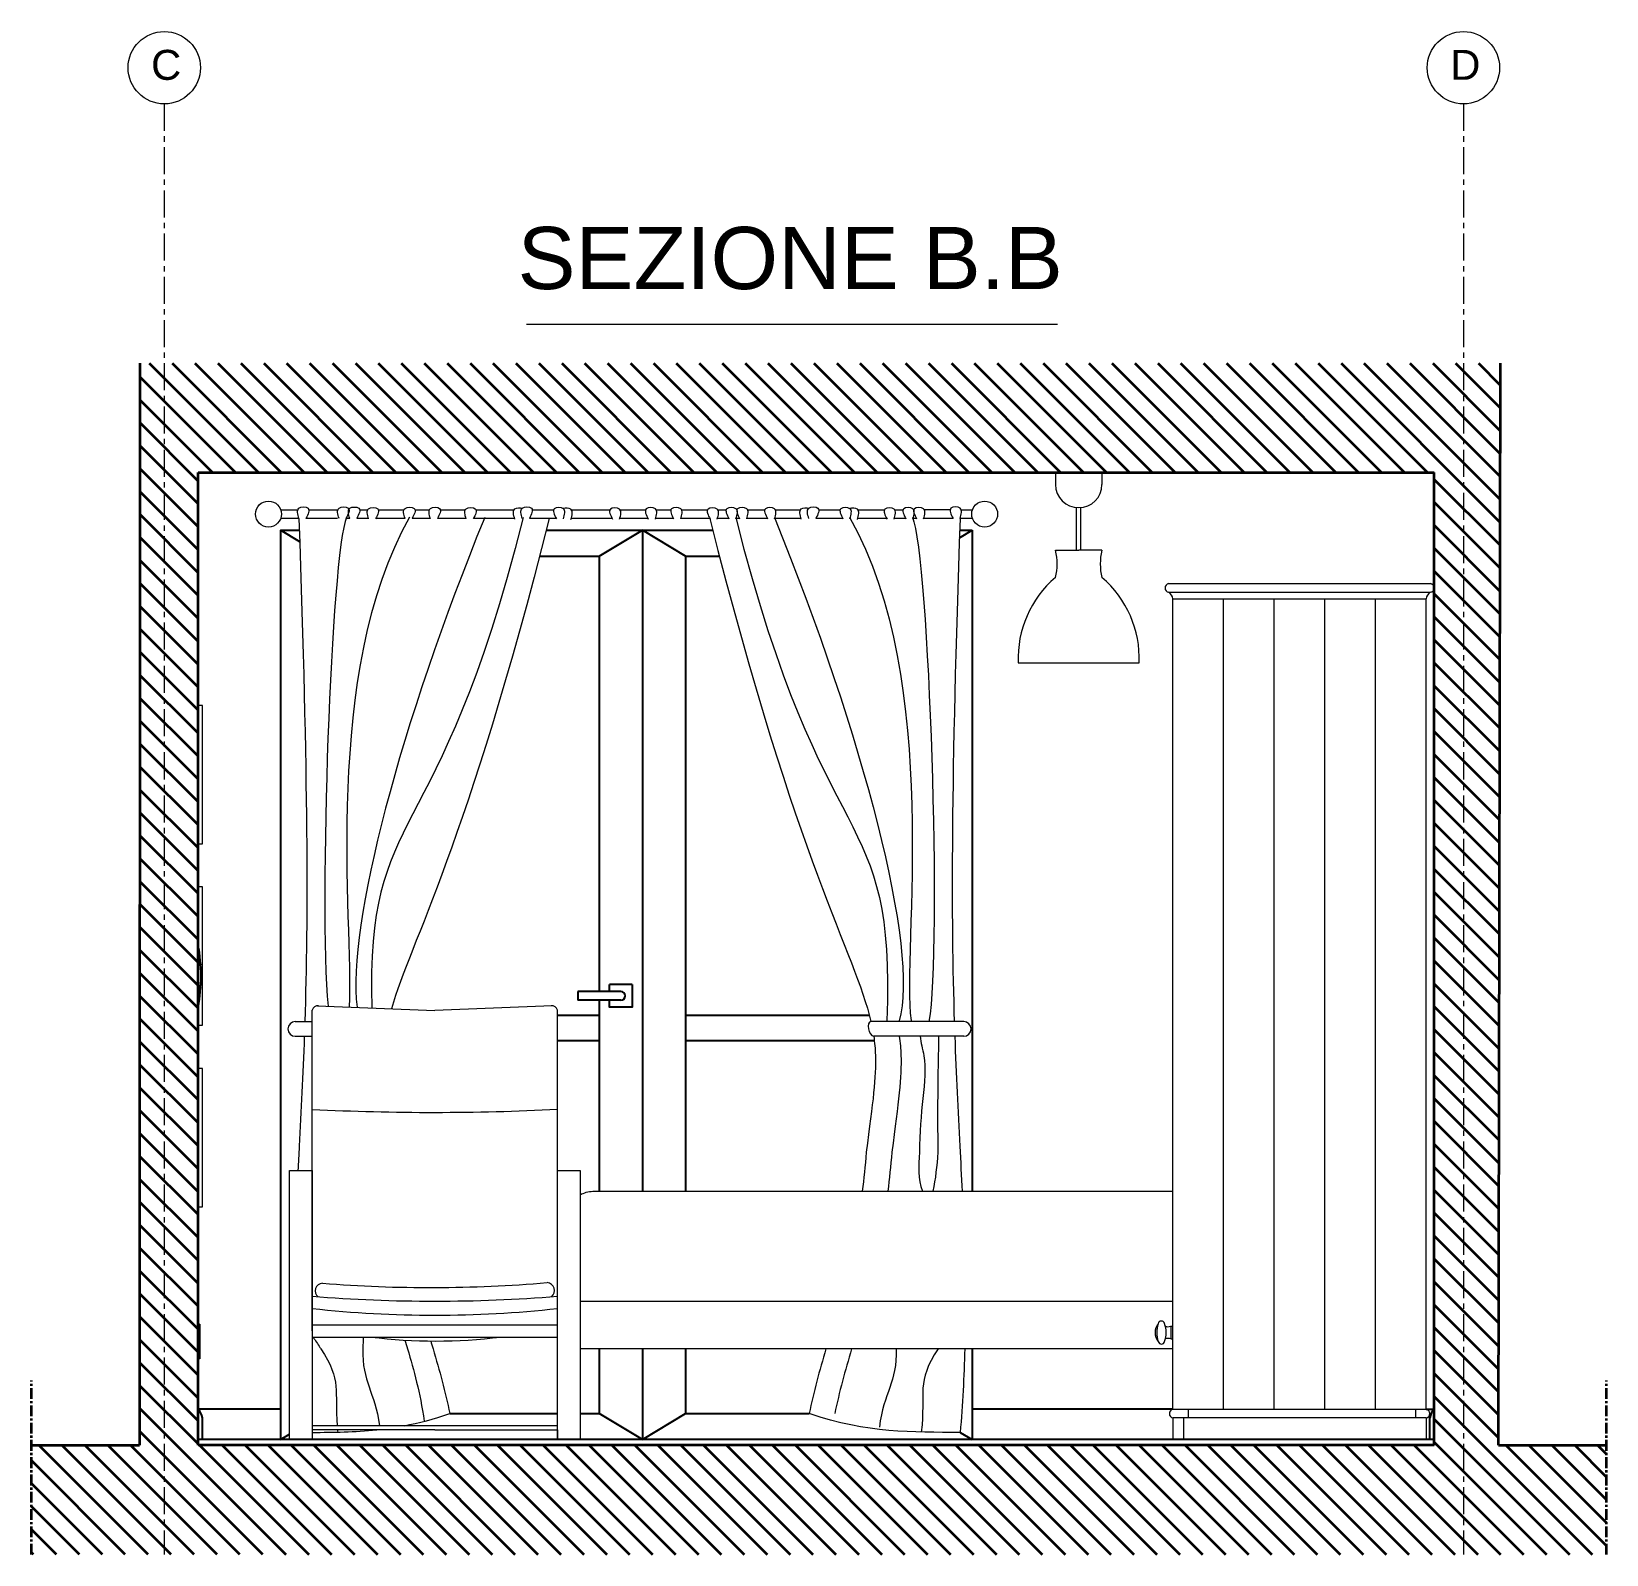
# Model space of a CAD drawing. Header units: inches. Extents: x 5820 to 9019, y 1381 to 2716.
# Drawn here: x 6572.5 to 6936.9, y 2363.1 to 2715.4 of the extents above; entities that cross this region are included whole.
import ezdxf

# ---------------------------------------------------------------- set-up
doc = ezdxf.new("R2010")
doc.units = ezdxf.units.IN
doc.header["$MEASUREMENT"] = 0
doc.linetypes.add('CENTERX2', pattern=[4, 2.5, -0.5, 0.5, -0.5])
for name, color, linetype, lineweight in [('A-DOOR-FULL', 4, 'Continuous', 25), ('A-FURN', 9, 'Continuous', 18), ('A-WALL-FULL', 7, 'Continuous', 35), ('G-ANNO-DIM', 3, 'Continuous', 18)]:
    doc.layers.add(name, color=color, linetype=linetype, lineweight=lineweight)
doc.layers.add('ACCESSORI', color=2, linetype='Continuous')
doc.layers.add('PAVIMENTAZIONE', color=1, linetype='Continuous')
doc.styles.add('ARIAL', font='Arial.ttf')
doc.styles.add('underline', font='Arial.ttf')

msp = doc.modelspace()

# ---------------------------------------------------------------- hatches: boundary and pattern name
at = {"layer": 'A-WALL-FULL', "true_color": 0xc7c8ca}
h = msp.add_hatch(dxfattribs=at)
h.set_pattern_fill('ANSI31', color=9, scale=30, angle=270)
h.paths.add_polyline_path([(6912.32, 2638.67), (6597.51, 2638.67), (6597.47, 2388.39), (6572.47, 2388.39), (6572.47, 2363.1), (6936.88, 2363.1), (6936.88, 2388.39), (6911.88, 2388.39)])
h.paths.add_polyline_path([(6897.01, 2613.39), (6897.01, 2388.39), (6611.01, 2388.39), (6611.01, 2389.69), (6611.01, 2396.69), (6611.01, 2397.35), (6611.01, 2613.39)], flags=16)
h.paths.add_polyline_path([(6896.15, 2395.31, -0.122987), (6897.01, 2396.69), (6895.16, 2396.69, -0.538986)], flags=16)
h.paths.add_polyline_path([(6836.56, 2410.69), (6790.12, 2410.69), (6790.12, 2396.69), (6836.56, 2396.69)], flags=0)
edge = h.paths.add_edge_path(flags=0)
edge.add_spline(control_points=[(6647.73, 2602.79), (6648.22, 2603.73), (6649.13, 2605.51), (6646.4, 2605.53), (6645.95, 2604.97), (6645.9, 2604.88)], knot_values=[1.977037, 1.977037, 1.977037, 1.977037, 4.358373, 6.479818, 6.83409, 6.83409, 6.83409, 6.83409], degree=3, periodic=0)
edge.add_line((6648.37, 2604.79), (6650.18, 2604.79))
edge.add_spline(control_points=[(6652.08, 2602.7), (6652.57, 2603.64), (6653.48, 2605.42), (6649.64, 2605.45), (6650.17, 2603.65), (6650.45, 2602.7)], knot_values=[0, 0, 0, 0, 2.381348, 4.502807, 6.834123, 6.834123, 6.834123, 6.834123], degree=3, periodic=0)
edge.add_line((6652.77, 2604.79), (6658.54, 2604.79))
edge.add_spline(control_points=[(6660.53, 2602.76), (6661.01, 2603.7), (6661.92, 2605.48), (6658.09, 2605.5), (6658.62, 2603.7), (6658.89, 2602.76)], knot_values=[0, 0, 0, 0, 2.381348, 4.502807, 6.834123, 6.834123, 6.834123, 6.834123], degree=3, periodic=0)
edge.add_line((6661.28, 2604.79), (6664.45, 2604.79))
edge.add_spline(control_points=[(6666.4, 2602.73), (6666.88, 2603.67), (6667.8, 2605.45), (6663.96, 2605.48), (6664.49, 2603.67), (6664.76, 2602.73)], knot_values=[0, 0, 0, 0, 2.381348, 4.502807, 6.834123, 6.834123, 6.834123, 6.834123], degree=3, periodic=0)
edge.add_line((6667.12, 2604.79), (6672.81, 2604.79))
edge.add_spline(control_points=[(6674.67, 2602.67), (6675.16, 2603.61), (6676.07, 2605.39), (6672.23, 2605.42), (6672.76, 2603.61), (6673.04, 2602.67)], knot_values=[0, 0, 0, 0, 2.381348, 4.502807, 6.834123, 6.834123, 6.834123, 6.834123], degree=3, periodic=0)
edge.add_line((6675.33, 2604.79), (6684.13, 2604.79))
edge.add_spline(control_points=[(6684.13, 2604.79), (6684.17, 2604.86), (6684.56, 2605.29), (6685.54, 2605.36), (6686.08, 2605.16)], knot_values=[2.047294, 2.047294, 2.047294, 2.047294, 2.331316, 4.032202, 4.032202, 4.032202, 4.032202], degree=3, periodic=0)
edge.add_spline(control_points=[(6687.66, 2602.79), (6688.14, 2603.73), (6689.05, 2605.51), (6685.22, 2605.53), (6685.75, 2603.73), (6686.02, 2602.79)], knot_values=[0, 0, 0, 0, 2.381348, 4.502807, 6.834123, 6.834123, 6.834123, 6.834123], degree=3, periodic=0)
edge.add_line((6688.43, 2604.79), (6693.23, 2604.79))
edge.add_spline(control_points=[(6693.91, 2602.7), (6693.43, 2603.64), (6692.52, 2605.42), (6696.35, 2605.44), (6695.82, 2603.64), (6695.55, 2602.7)], knot_values=[0, 0, 0, 0, 2.381348, 4.502807, 6.834123, 6.834123, 6.834123, 6.834123], degree=3, periodic=0)
edge.add_spline(control_points=[(6695.49, 2605.07), (6696.03, 2605.27), (6696.95, 2605.2), (6697.35, 2604.82), (6697.38, 2604.79)], knot_values=[2.178875, 2.178875, 2.178875, 2.178875, 3.879761, 4.032202, 4.032202, 4.032202, 4.032202], degree=3, periodic=0)
edge.add_line((6697.38, 2604.79), (6706.34, 2604.79))
edge.add_spline(control_points=[(6706.9, 2602.58), (6706.42, 2603.52), (6705.5, 2605.3), (6709.34, 2605.33), (6708.81, 2603.52), (6708.53, 2602.58)], knot_values=[0, 0, 0, 0, 2.381348, 4.502807, 6.834123, 6.834123, 6.834123, 6.834123], degree=3, periodic=0)
edge.add_line((6708.64, 2604.79), (6714.55, 2604.79))
edge.add_spline(control_points=[(6715.17, 2602.64), (6714.69, 2603.58), (6713.78, 2605.36), (6717.61, 2605.38), (6717.08, 2603.58), (6716.81, 2602.64)], knot_values=[0, 0, 0, 0, 2.381348, 4.502807, 6.834123, 6.834123, 6.834123, 6.834123], degree=3, periodic=0)
edge.add_line((6717, 2604.79), (6720.39, 2604.79))
edge.add_spline(control_points=[(6721.04, 2602.67), (6720.56, 2603.61), (6719.65, 2605.39), (6723.48, 2605.41), (6722.95, 2603.61), (6722.68, 2602.67)], knot_values=[0, 0, 0, 0, 2.381348, 4.502807, 6.834123, 6.834123, 6.834123, 6.834123], degree=3, periodic=0)
edge.add_line((6722.91, 2604.79), (6728.89, 2604.79))
edge.add_spline(control_points=[(6729.49, 2602.61), (6729, 2603.55), (6728.09, 2605.33), (6731.93, 2605.36), (6731.4, 2603.55), (6731.12, 2602.61)], knot_values=[0, 0, 0, 0, 2.381348, 4.502807, 6.834123, 6.834123, 6.834123, 6.834123], degree=3, periodic=0)
edge.add_line((6731.27, 2604.79), (6733.12, 2604.79))
edge.add_spline(control_points=[(6733.84, 2602.7), (6733.35, 2603.64), (6732.44, 2605.42), (6735.17, 2605.44), (6735.62, 2604.88), (6735.67, 2604.79)], knot_values=[1.977037, 1.977037, 1.977037, 1.977037, 4.358377, 6.479822, 6.834093, 6.834093, 6.834093, 6.834093], degree=3, periodic=0)
edge.add_spline(control_points=[(6735.67, 2604.79), (6735.7, 2604.88), (6736.05, 2605.43), (6738.75, 2605.44), (6738.22, 2603.64), (6737.95, 2602.7)], knot_values=[0, 0, 0, 0, 0.360821, 2.482266, 4.813574, 4.813574, 4.813574, 4.813574], degree=3, periodic=0)
edge.add_line((6738.24, 2604.79), (6742.04, 2604.79))
edge.add_spline(control_points=[(6742.77, 2602.7), (6742.28, 2603.64), (6741.37, 2605.42), (6744.1, 2605.44), (6744.55, 2604.88), (6744.6, 2604.79)], knot_values=[1.970311, 1.970311, 1.970311, 1.970311, 4.351651, 6.473096, 6.834093, 6.834093, 6.834093, 6.834093], degree=3, periodic=0)
edge.add_line((6744.6, 2604.79), (6750.42, 2604.79))
edge.add_spline(control_points=[(6750.42, 2604.79), (6750.46, 2604.86), (6750.85, 2605.29), (6751.83, 2605.36), (6752.37, 2605.16)], knot_values=[2.047294, 2.047294, 2.047294, 2.047294, 2.331316, 4.032202, 4.032202, 4.032202, 4.032202], degree=3, periodic=0)
edge.add_spline(control_points=[(6753.95, 2602.79), (6754.43, 2603.73), (6755.34, 2605.51), (6751.51, 2605.53), (6752.04, 2603.73), (6752.31, 2602.79)], knot_values=[0, 0, 0, 0, 2.381348, 4.502807, 6.834123, 6.834123, 6.834123, 6.834123], degree=3, periodic=0)
edge.add_line((6754.72, 2604.79), (6759.53, 2604.79))
edge.add_spline(control_points=[(6760.2, 2602.7), (6759.72, 2603.64), (6758.81, 2605.42), (6762.59, 2605.44), (6762.13, 2603.71), (6761.87, 2602.81)], knot_values=[0.08828, 0.08828, 0.08828, 0.08828, 2.46962, 4.591065, 6.834093, 6.834093, 6.834093, 6.834093], degree=3, periodic=0)
edge.add_spline(control_points=[(6761.78, 2605.07), (6762.32, 2605.27), (6764.23, 2605.13), (6763.89, 2603.65), (6763.64, 2602.79)], knot_values=[0.196134, 0.196134, 0.196134, 0.196134, 1.89702, 4.032202, 4.032202, 4.032202, 4.032202], degree=3, periodic=0)
edge.add_line((6763.62, 2604.79), (6769.82, 2604.79))
edge.add_spline(control_points=[(6770.41, 2602.61), (6769.93, 2603.55), (6769.02, 2605.33), (6772.85, 2605.36), (6772.32, 2603.55), (6772.05, 2602.61)], knot_values=[0, 0, 0, 0, 2.381348, 4.502807, 6.834123, 6.834123, 6.834123, 6.834123], degree=3, periodic=0)
edge.add_line((6772.2, 2604.79), (6774.04, 2604.79))
edge.add_spline(control_points=[(6774.76, 2602.7), (6774.28, 2603.64), (6773.37, 2605.42), (6776.09, 2605.44), (6776.55, 2604.88), (6776.6, 2604.79)], knot_values=[1.977037, 1.977037, 1.977037, 1.977037, 4.358377, 6.479822, 6.834093, 6.834093, 6.834093, 6.834093], degree=3, periodic=0)
edge.add_spline(control_points=[(6776.6, 2604.79), (6776.63, 2604.88), (6776.98, 2605.43), (6778.5, 2605.44), (6778.98, 2604.93), (6779.02, 2604.88)], knot_values=[2.094774, 2.094774, 2.094774, 2.094774, 2.455595, 4.57704, 4.813574, 4.813574, 4.813574, 4.813574], degree=3, periodic=0)
edge.add_line((6779.02, 2604.88), (6784.93, 2604.88))
edge.add_spline(control_points=[(6785.69, 2602.79), (6785.21, 2603.73), (6784.3, 2605.51), (6787.09, 2605.53), (6787.52, 2604.92), (6787.57, 2604.79)], knot_values=[1.854728, 1.854728, 1.854728, 1.854728, 4.236068, 6.357513, 6.834093, 6.834093, 6.834093, 6.834093], degree=3, periodic=0)
edge.add_line((6787.57, 2604.79), (6790.19, 2604.79))
edge.add_arc((6793.01, 2603.79), 3, 0, 160.5288, ccw=False)
edge.add_arc((6793.01, 2603.79), 3, -160.5288, 0, ccw=False)
edge.add_line((6790.19, 2602.79), (6787.33, 2602.79))
edge.add_spline(control_points=[(6787.33, 2602.79), (6787.29, 2601.87), (6787.26, 2600.95), (6787.23, 2600.05)], knot_values=[0, 0, 0, 0, 0.83529, 0.83529, 0.83529, 0.83529], degree=3, periodic=0)
edge.add_line((6787.23, 2600.05), (6790.12, 2600.05))
edge.add_line((6790.12, 2600.05), (6790.12, 2447.12))
edge.add_line((6790.12, 2447.12), (6702.35, 2447.12))
edge.add_arc((6702.67, 2440.03), 7.1, 92.6254, 117.4191)
edge.add_line((6699.4, 2446.33), (6699.4, 2451.91))
edge.add_line((6699.4, 2451.91), (6694.16, 2451.91))
edge.add_line((6694.16, 2451.91), (6694.16, 2389.82))
edge.add_line((6694.16, 2389.82), (6665.81, 2389.82))
edge.add_line((6665.81, 2389.82), (6637.42, 2389.82))
edge.add_line((6637.42, 2389.82), (6637.42, 2389.69))
edge.add_line((6637.42, 2389.69), (6632.17, 2389.69))
edge.add_line((6632.17, 2389.69), (6632.17, 2390.93))
edge.add_line((6632.17, 2390.93), (6630.12, 2389.69))
edge.add_line((6630.12, 2389.69), (6630.12, 2600.05))
edge.add_line((6630.12, 2600.05), (6634.44, 2600.05))
edge.add_spline(control_points=[(6634.44, 2600.05), (6634.41, 2600.95), (6634.37, 2601.87), (6634.34, 2602.79)], knot_values=[0, 0, 0, 0, 0.83529, 0.83529, 0.83529, 0.83529], degree=3, periodic=0)
edge.add_line((6634.34, 2602.79), (6630.12, 2602.79))
edge.add_arc((6627.29, 2603.79), 3, 180, 340.5288, ccw=False)
edge.add_arc((6627.29, 2603.79), 3, 19.4712, 180, ccw=False)
edge.add_line((6630.12, 2604.79), (6634.13, 2604.79))
edge.add_spline(control_points=[(6636.64, 2604.79), (6636.62, 2604.92), (6636.31, 2605.52), (6633.54, 2605.53), (6634.06, 2603.73), (6634.34, 2602.79)], knot_values=[0, 0, 0, 0, 0.485604, 2.607049, 4.938357, 4.938357, 4.938357, 4.938357], degree=3, periodic=0)
edge.add_spline(control_points=[(6635.98, 2602.79), (6636.36, 2603.54), (6636.75, 2604.29), (6636.64, 2604.79)], knot_values=[4.938357, 4.938357, 4.938357, 4.938357, 6.834093, 6.834093, 6.834093, 6.834093], degree=3, periodic=0)
edge.add_line((6636.64, 2604.79), (6643.41, 2604.79))
edge.add_spline(control_points=[(6643.62, 2602.79), (6643.35, 2603.73), (6642.82, 2605.53), (6645.52, 2605.52), (6645.87, 2604.97), (6645.9, 2604.88)], knot_values=[0, 0, 0, 0, 2.331308, 4.452753, 4.813574, 4.813574, 4.813574, 4.813574], degree=3, periodic=0)
edge = h.paths.add_edge_path(flags=0)
edge.add_spline(control_points=[(6645.38, 2603.06), (6645.35, 2602.97), (6645.31, 2602.89), (6645.28, 2602.79)], knot_values=[0, 0, 0, 0, 0.381164, 0.381164, 0.381164, 0.381164], degree=3, periodic=0)
edge.add_spline(control_points=[(6645.28, 2602.79), (6641.72, 2592.99), (6638.94, 2512.82), (6641.09, 2489.96)], knot_values=[0.381164, 0.381164, 0.381164, 0.381164, 39.259252, 39.259252, 39.259252, 39.259252], degree=3, periodic=0)
edge.add_line((6641.09, 2489.96), (6655.76, 2489.37))
edge.add_spline(control_points=[(6655.76, 2489.37), (6660.12, 2504.44), (6672.08, 2525.06), (6690.03, 2594.05)], knot_values=[1.543447, 1.543447, 1.543447, 1.543447, 39.149156, 39.149156, 39.149156, 39.149156], degree=3, periodic=0)
edge.add_spline(control_points=[(6690.03, 2594.05), (6690.54, 2596.01), (6691.06, 2598.01), (6691.58, 2600.05)], knot_values=[0.474736, 0.474736, 0.474736, 0.474736, 1.543447, 1.543447, 1.543447, 1.543447], degree=3, periodic=0)
edge.add_line((6691.58, 2600.05), (6713.82, 2600.05))
edge.add_line((6713.82, 2600.05), (6730.09, 2600.05))
edge.add_spline(control_points=[(6730.09, 2600.05), (6749.51, 2523.88), (6762.21, 2503.56), (6766.31, 2487.9)], knot_values=[0.474736, 0.474736, 0.474736, 0.474736, 40.382641, 40.382641, 40.382641, 40.382641], degree=3, periodic=0)
edge.add_spline(control_points=[(6766.31, 2487.9), (6766.44, 2487.39), (6766.56, 2486.89), (6766.68, 2486.4)], knot_values=[40.382641, 40.382641, 40.382641, 40.382641, 41.667504, 41.667504, 41.667504, 41.667504], degree=3, periodic=0)
edge.add_line((6766.68, 2486.4), (6770.35, 2486.4))
edge.add_spline(control_points=[(6770.36, 2486.58), (6772.4, 2537.39), (6756.25, 2522.43), (6736.16, 2600.05)], knot_values=[0.508457, 0.508457, 0.508457, 0.508457, 41.667504, 41.667504, 41.667504, 41.667504], degree=3, periodic=0)
edge.add_line((6736.16, 2600.05), (6777.07, 2600.05))
edge.add_spline(control_points=[(6777.07, 2600.05), (6776.81, 2601.41), (6776.55, 2602.43), (6776.29, 2603.06)], knot_values=[0, 0, 0, 0, 2.890109, 2.890109, 2.890109, 2.890109], degree=3, periodic=0)
edge.add_line((6776.39, 2602.79), (6776.4, 2602.79))
edge.add_spline(control_points=[(6776.29, 2603.06), (6776.55, 2602.43), (6776.81, 2601.41), (6777.07, 2600.05)], knot_values=[0, 0, 0, 0, 2.890109, 2.890109, 2.890109, 2.890109], degree=3, periodic=0)
edge.add_spline(control_points=[(6777.07, 2600.05), (6780.5, 2581.74), (6782.89, 2501.63), (6780.12, 2486.4)], knot_values=[2.890109, 2.890109, 2.890109, 2.890109, 41.667504, 41.667504, 41.667504, 41.667504], degree=3, periodic=0)
edge.add_line((6780.12, 2486.4), (6788.16, 2486.4))
edge.add_arc((6788.16, 2484.69), 1.71, -90, 90, ccw=False)
edge.add_line((6788.16, 2482.98), (6782.3, 2482.98))
edge.add_spline(control_points=[(6782.3, 2482.98), (6782.38, 2481.53), (6782.3, 2482.98), (6781.99, 2465.22), (6782.19, 2456.14)], knot_values=[44.645002, 44.645002, 44.645002, 44.645002, 48.4234, 61.077105, 61.077105, 61.077105, 61.077105], degree=3, periodic=0)
edge.add_line((6782.3, 2482.98), (6767.33, 2482.98))
edge.add_spline(control_points=[(6767.33, 2482.98), (6767.38, 2482.62), (6767.43, 2482.26), (6767.47, 2481.9)], knot_values=[44.645002, 44.645002, 44.645002, 44.645002, 45.58366, 45.58366, 45.58366, 45.58366], degree=3, periodic=0)
edge.add_line((6767.47, 2481.9), (6723.82, 2481.9))
edge.add_line((6723.82, 2481.9), (6723.82, 2594.05))
edge.add_line((6723.82, 2594.05), (6713.82, 2600.05))
edge.add_line((6713.82, 2600.05), (6703.82, 2594.05))
edge.add_line((6703.82, 2594.05), (6703.82, 2493.31))
edge.add_line((6703.82, 2493.31), (6706.2, 2493.31))
edge.add_line((6706.2, 2493.31), (6706.2, 2494.94))
edge.add_line((6706.2, 2494.94), (6711.45, 2494.94))
edge.add_line((6711.45, 2494.94), (6711.45, 2489.69))
edge.add_line((6711.45, 2489.69), (6706.2, 2489.69))
edge.add_line((6706.2, 2489.69), (6706.2, 2491.31))
edge.add_line((6706.2, 2491.31), (6703.82, 2491.31))
edge.add_line((6703.82, 2491.31), (6703.82, 2481.9))
edge.add_line((6703.82, 2481.9), (6694.16, 2481.9))
edge.add_line((6694.16, 2481.9), (6694.16, 2414.82))
edge.add_line((6694.16, 2414.82), (6694.16, 2391.96))
edge.add_line((6694.16, 2391.96), (6665.81, 2391.96))
edge.add_line((6665.81, 2391.96), (6652.36, 2391.96))
edge.add_spline(control_points=[(6652.36, 2391.96), (6649.26, 2391.63), (6646.27, 2391.48), (6643.32, 2391.41)], knot_values=[9.003764, 9.003764, 9.003764, 9.003764, 17.851213, 17.851213, 17.851213, 17.851213], degree=3, periodic=0)
edge.add_spline(control_points=[(6643.32, 2391.41), (6641.34, 2391.37), (6639.38, 2391.36), (6637.42, 2391.36)], knot_values=[3.086441, 3.086441, 3.086441, 3.086441, 9.003764, 9.003764, 9.003764, 9.003764], degree=3, periodic=0)
edge.add_line((6637.42, 2391.36), (6637.42, 2391.96))
edge.add_line((6637.42, 2391.96), (6665.77, 2391.96))
edge.add_line((6665.77, 2391.96), (6694.16, 2391.96))
edge.add_line((6694.16, 2391.96), (6694.16, 2392.9))
edge.add_line((6694.16, 2392.9), (6643.18, 2392.9))
edge.add_spline(control_points=[(6643.18, 2392.9), (6642.53, 2400.99), (6644.32, 2403.29), (6639.43, 2410.69)], knot_values=[151.249177, 151.249177, 151.249177, 151.249177, 166.236183, 166.236183, 166.236183, 166.236183], degree=3, periodic=0)
edge.add_spline(control_points=[(6639.43, 2410.69), (6639.36, 2410.8), (6639.28, 2410.91), (6639.21, 2411.02), (6638.68, 2411.82), (6638.15, 2412.61), (6637.62, 2413.4)], knot_values=[149.43604, 149.43604, 149.43604, 149.43604, 149.660534, 149.660534, 149.660534, 151.249177, 151.249177, 151.249177, 151.249177], degree=3, periodic=0)
edge.add_line((6637.62, 2413.4), (6637.42, 2413.4))
edge.add_line((6637.42, 2413.4), (6637.42, 2416.19))
edge.add_line((6637.42, 2416.19), (6637.42, 2482.98))
edge.add_line((6637.42, 2482.98), (6633.51, 2482.98))
edge.add_arc((6633.51, 2484.69), 1.71, 90, 270, ccw=False)
edge.add_line((6633.51, 2486.4), (6637.42, 2486.4))
edge.add_line((6637.42, 2486.4), (6637.42, 2489))
edge.add_arc((6638.75, 2488.7), 1.36, 80.1498, 167.239, ccw=False)
edge.add_line((6638.98, 2490.04), (6641.09, 2489.96))
edge.add_spline(control_points=[(6641.09, 2489.96), (6638.94, 2512.82), (6641.72, 2592.99), (6645.28, 2602.79)], knot_values=[0.381164, 0.381164, 0.381164, 0.381164, 39.259252, 39.259252, 39.259252, 39.259252], degree=3, periodic=0)
edge.add_line((6645.28, 2602.79), (6645.27, 2602.79))
h.paths.add_polyline_path([(6611.01, 2504.13, -0.096955), (6611.01, 2489.69)], flags=16)
h.paths.add_polyline_path([(6692.6, 2490.04, -0.065937), (6692.95, 2490.06)], flags=0)
h.paths.add_polyline_path([(6814.76, 2588.39), (6820.14, 2588.39, 0.127701), (6820.14, 2582.08, -0.229639), (6828.76, 2562.39), (6800.76, 2562.39, -0.229639), (6809.37, 2582.08, 0.127701), (6809.37, 2588.39)], flags=0)
h.paths.add_polyline_path([(6835.56, 2587.69), (6896.16, 2587.69, -0.822183), (6896.16, 2585.69, 0.245691), (6895.16, 2584.19), (6895.16, 2396.69), (6892.68, 2396.69), (6892.68, 2394.69), (6895.16, 2394.69), (6895.16, 2389.69), (6839.06, 2389.69), (6836.56, 2389.69), (6836.56, 2394.69, -0.822183), (6836.56, 2396.69), (6848.28, 2396.69), (6848.28, 2411.26), (6848.28, 2584.19), (6836.56, 2584.19, 0.24569), (6835.56, 2585.69, -0.822185)], flags=0)
h.paths.add_polyline_path([(6639.78, 2425.85, 0.039092), (6689.56, 2425.82), (6689.56, 2425.82), (6689.58, 2425.82, 0.001737), (6691.78, 2426, -0.672224), (6692.78, 2422.74, -0.018851), (6665.79, 2421.71, -0.01885), (6638.8, 2422.74, -0.712478)], flags=0)
edge = h.paths.add_edge_path(flags=0)
edge.add_spline(control_points=[(6664.84, 2412.49), (6665.02, 2411.89), (6665.2, 2411.29), (6665.37, 2410.7), (6665.37, 2410.69), (6665.37, 2410.69), (6665.37, 2410.69)], knot_values=[149.377285, 149.377285, 149.377285, 149.377285, 151.243054, 151.243054, 151.243054, 151.249177, 151.249177, 151.249177, 151.249177], degree=3, periodic=0)
edge.add_spline(control_points=[(6665.37, 2410.69), (6666.87, 2405.6), (6668.25, 2400.73), (6669.26, 2395.69)], knot_values=[151.249177, 151.249177, 151.249177, 151.249177, 167.116423, 167.116423, 167.116423, 167.116423], degree=3, periodic=0)
edge.add_spline(control_points=[(6669.26, 2395.69), (6667.23, 2395), (6665.26, 2394.42), (6663.35, 2393.93)], knot_values=[27.832006, 27.832006, 27.832006, 27.832006, 32.770526, 32.770526, 32.770526, 32.770526], degree=3, periodic=0)
edge.add_spline(control_points=[(6663.35, 2393.93), (6662.33, 2400.73), (6660.95, 2405.6), (6659.46, 2410.69)], knot_values=[151.249177, 151.249177, 151.249177, 151.249177, 167.116423, 167.116423, 167.116423, 167.116423], degree=3, periodic=0)
edge.add_spline(control_points=[(6659.46, 2410.69), (6659.46, 2410.69), (6659.46, 2410.69), (6659.46, 2410.7), (6659.26, 2411.36), (6659.07, 2412.03), (6658.87, 2412.69)], knot_values=[149.168044, 149.168044, 149.168044, 149.168044, 149.174167, 149.174167, 149.174167, 151.249177, 151.249177, 151.249177, 151.249177], degree=3, periodic=0)
edge.add_arc((6666.01, 2535.72), 123.23, 266.6789, 269.4584)
h.paths.add_polyline_path([(6611.31, 2416.36), (6611.31, 2408.36), (6611.01, 2408.36), (6611.01, 2416.36)], flags=0)
h.paths.add_polyline_path([(6833.17, 2416.49, 0.356998), (6833.15, 2412.41, -0.176871)], flags=0)
h.paths.add_polyline_path([(6834.6, 2416.54, -0.029005), (6834.81, 2415.88, 0.145458), (6836.04, 2415.88), (6836.56, 2415.88), (6836.56, 2413), (6836.04, 2413), (6836.04, 2413, 0.144559), (6834.82, 2413, -0.027569), (6834.63, 2412.37, -0.807664), (6833.17, 2412.37, -0.178679), (6833.17, 2416.49, -0.834643)], flags=0)

# ---------------------------------------------------------------- linework, layer by layer
at = {"layer": 'A-DOOR-FULL'}
for p, q in [((6630.12, 2600.05), (6630.12, 2389.69)), ((6630.12, 2600.05), (6634.44, 2600.05)), ((6634.53, 2597.4), (6630.12, 2600.05)), ((6691.58, 2600.05), (6713.82, 2600.05)), ((6713.82, 2600.05), (6730.09, 2600.05)), ((6787.17, 2598.28), (6790.12, 2600.05)), ((6787.23, 2600.05), (6790.12, 2600.05)), ((6790.12, 2600.05), (6790.12, 2447.12)), ((6694.16, 2487.9), (6703.82, 2487.9)), ((6723.82, 2487.9), (6766.31, 2487.9)), ((6703.82, 2481.9), (6694.16, 2481.9)), ((6767.47, 2481.9), (6723.82, 2481.9)), ((6790.12, 2410.69), (6790.12, 2389.69)), ((6669.26, 2395.69), (6694.16, 2395.69)), ((6699.4, 2395.69), (6703.82, 2395.69)), ((6723.82, 2395.69), (6752.41, 2395.69)), ((6787.33, 2391.36), (6790.12, 2389.69))]:
    msp.add_line(p, q, dxfattribs=at)
for points in [[(6703.82, 2594.05), (6713.82, 2600.05)], [(6713.82, 2600.05), (6713.82, 2447.12)], [(6723.82, 2594.05), (6713.82, 2600.05)], [(6690.03, 2594.05), (6703.82, 2594.05)], [(6703.82, 2594.05), (6703.82, 2493.31)], [(6723.82, 2594.05), (6723.82, 2447.12)], [(6723.82, 2594.05), (6731.64, 2594.05)], [(6713.82, 2493.19), (6713.82, 2489.69)], [(6703.82, 2491.31), (6703.82, 2447.12)], [(6703.82, 2410.69), (6703.82, 2395.69)], [(6713.82, 2410.69), (6713.82, 2389.69)], [(6723.82, 2410.69), (6723.82, 2395.69)], [(6611.01, 2397.35), (6611.01, 2396.69)], [(6713.82, 2389.69), (6703.82, 2395.69)], [(6713.82, 2389.69), (6723.82, 2395.69)], [(6630.12, 2389.69), (6632.17, 2390.93)]]:
    msp.add_lwpolyline(points, dxfattribs=at)
at = {"layer": 'A-FURN', "color": 5}
for p, q in [((6630.12, 2604.79), (6634.1, 2604.79)), ((6634.34, 2602.79), (6630.12, 2602.79)), ((6643.3, 2602.79), (6635.98, 2602.79)), ((6636.64, 2604.79), (6643.38, 2604.79)), ((6646.1, 2602.79), (6645.26, 2602.79)), ((6645.86, 2604.79), (6645.93, 2604.79)), ((6650.42, 2602.79), (6647.73, 2602.79)), ((6648.4, 2604.79), (6650.25, 2604.79)), ((6658.89, 2602.79), (6652.13, 2602.79)), ((6652.73, 2604.79), (6658.66, 2604.79)), ((6664.75, 2602.79), (6660.54, 2602.79)), ((6661.19, 2604.79), (6664.55, 2604.79)), ((6673, 2602.79), (6666.43, 2602.79)), ((6667.05, 2604.79), (6672.85, 2604.79)), ((6684.25, 2602.79), (6674.73, 2602.79)), ((6675.31, 2604.79), (6684.13, 2604.79)), ((6693.87, 2602.79), (6687.66, 2602.79)), ((6688.33, 2604.79), (6693.27, 2604.79)), ((6706.79, 2602.79), (6697.35, 2602.79)), ((6697.38, 2604.79), (6706.31, 2604.79)), ((6715.1, 2602.79), (6708.59, 2602.79)), ((6708.66, 2604.79), (6714.55, 2604.79)), ((6720.98, 2602.79), (6716.85, 2602.79)), ((6716.97, 2604.79), (6720.41, 2604.79)), ((6729.4, 2602.79), (6722.71, 2602.79)), ((6722.86, 2604.79), (6728.88, 2604.79)), ((6733.79, 2602.79), (6731.18, 2602.79)), ((6731.27, 2604.79), (6733.19, 2604.79)), ((6736.27, 2602.79), (6735.5, 2602.79)), ((6735.67, 2604.79), (6735.67, 2604.79)), ((6742.72, 2602.79), (6737.97, 2602.79)), ((6738.15, 2604.79), (6742.12, 2604.79)), ((6750.54, 2602.79), (6744.43, 2602.79)), ((6744.6, 2604.79), (6750.42, 2604.79)), ((6760.16, 2602.79), (6753.95, 2602.79)), ((6754.62, 2604.79), (6759.56, 2604.79)), ((6770.32, 2602.79), (6763.64, 2602.79)), ((6763.79, 2604.79), (6769.81, 2604.79)), ((6774.72, 2602.79), (6772.1, 2602.79)), ((6772.19, 2604.79), (6774.12, 2604.79)), ((6777.19, 2602.79), (6776.42, 2602.79)), ((6776.59, 2604.79), (6776.6, 2604.79)), ((6785.69, 2602.79), (6778.9, 2602.79)), ((6779.02, 2604.88), (6785.05, 2604.88)), ((6790.19, 2602.79), (6787.33, 2602.79)), ((6787.5, 2604.79), (6790.19, 2604.79))]:
    msp.add_line(p, q, dxfattribs=at)
at = {"layer": 'A-FURN'}
for p, q in [((6835.56, 2587.69), (6896.16, 2587.69)), ((6835.56, 2585.69), (6896.16, 2585.69)), ((6836.56, 2396.69), (6836.56, 2584.19)), ((6836.56, 2584.19), (6895.16, 2584.19)), ((6848.28, 2411.26), (6848.28, 2584.19)), ((6860, 2396.69), (6860, 2584.19)), ((6871.72, 2396.69), (6871.72, 2584.19)), ((6883.44, 2396.69), (6883.44, 2584.19)), ((6895.16, 2396.69), (6895.16, 2584.19)), ((6897.01, 2580.66), (6897.01, 2583.39)), ((6612.01, 2559.54), (6611.01, 2559.54)), ((6612.01, 2527.54), (6612.01, 2559.54)), ((6611.01, 2527.54), (6612.01, 2527.54)), ((6612.01, 2517.54), (6611.01, 2517.54)), ((6612.01, 2485.54), (6612.01, 2517.54)), ((6611.01, 2485.54), (6612.01, 2485.54)), ((6612.01, 2475.54), (6611.01, 2475.54)), ((6612.01, 2443.54), (6612.01, 2475.54)), ((6611.01, 2443.54), (6612.01, 2443.54)), ((6694.16, 2389.69), (6694.16, 2421.69)), ((6699.4, 2421.69), (6836.56, 2421.69)), ((6836.56, 2410.69), (6699.4, 2410.69)), ((6848.28, 2396.69), (6848.28, 2411.26)), ((6836.56, 2396.69), (6895.16, 2396.69)), ((6836.56, 2396.69), (6848.28, 2396.69)), ((6895.16, 2394.69), (6836.56, 2394.69)), ((6836.56, 2394.69), (6836.56, 2389.69)), ((6839.06, 2389.69), (6839.06, 2394.69)), ((6840.06, 2396.69), (6840.06, 2394.69)), ((6892.68, 2396.69), (6892.68, 2394.69)), ((6895.16, 2394.69), (6895.16, 2389.69)), ((6694.16, 2392.9), (6637.42, 2392.9)), ((6665.77, 2391.96), (6637.42, 2391.96)), ((6637.42, 2391.96), (6637.42, 2389.82)), ((6665.81, 2391.96), (6694.16, 2391.96)), ((6694.16, 2391.96), (6694.16, 2389.82)), ((6637.42, 2389.82), (6665.77, 2389.82)), ((6694.16, 2389.82), (6665.81, 2389.82)), ((6836.56, 2389.69), (6894.1, 2389.68)), ((6836.56, 2389.69), (6839.06, 2389.69)), ((6839.06, 2389.69), (6895.16, 2389.69))]:
    msp.add_line(p, q, dxfattribs=at)
for points in [[(6809.37, 2613.39), (6809.37, 2610.66)], [(6820.14, 2613.39), (6820.14, 2610.66)], [(6814.26, 2595.4), (6814.26, 2605.3)], [(6815.26, 2595.4), (6815.26, 2605.3)], [(6809.37, 2595.4), (6814.76, 2595.4)], [(6820.14, 2595.4), (6814.76, 2595.4)], [(6800.76, 2569.4), (6828.76, 2569.4)], [(6637.42, 2414.82), (6637.42, 2489)], [(6638.62, 2490.06), (6665.77, 2488.96)], [(6692.95, 2490.06), (6665.81, 2488.96)], [(6694.16, 2414.82), (6694.16, 2489)], [(6694.16, 2389.69), (6694.16, 2451.91), (6699.4, 2451.91), (6699.4, 2389.69), (6699.16, 2389.69)], [(6689.56, 2425.82), (6689.56, 2425.82), (6689.58, 2425.82)], [(6689.59, 2425.82), (6689.59, 2425.82)]]:
    msp.add_lwpolyline(points, dxfattribs=at)
at = {"layer": 'A-FURN', "color": 5}
for points in [[(6633.51, 2486.4), (6637.42, 2486.4)], [(6788.16, 2486.4), (6766.68, 2486.4)], [(6633.51, 2482.98), (6637.42, 2482.98)], [(6788.16, 2482.98), (6767.33, 2482.98)]]:
    msp.add_lwpolyline(points, dxfattribs=at)
at = {"layer": 'A-FURN'}
for points in [[(6632.17, 2451.91), (6637.42, 2451.91), (6637.42, 2389.69), (6632.17, 2389.69)], [(6694.16, 2416.19), (6637.42, 2416.19), (6637.42, 2413.4), (6694.16, 2413.4)], [(6836.56, 2415.88), (6836.04, 2415.88), (6836.04, 2413), (6836.56, 2413)]]:
    msp.add_lwpolyline(points, close=True, dxfattribs=at)
msp.add_lwpolyline([(6699.4, 2446.33, -0.108607), (6702.35, 2447.12), (6836.56, 2447.12)], format="xyb", dxfattribs=at)
at = {"layer": 'A-FURN', "color": 5}
for centre in [(6627.29, 2603.79), (6793.01, 2603.79)]:
    msp.add_circle(centre, 3, dxfattribs=at)
at = {"layer": 'A-FURN'}
for centre, radius, start, end in [((6814.76, 2610.66), 5.39, 180, 0), ((6797.22, 2592.25), 12.56, 345.4453, 14.5547), ((6832.3, 2592.25), 12.56, 165.4453, 194.5547), ((6825.37, 2570.37), 24.63, 130.5068, 182.2392), ((6804.15, 2570.37), 24.63, 357.7608, 49.4932), ((6835.75, 2586.69), 1.02, 101.1471, 258.8529), ((6895.96, 2586.69), 1.02, 281.1471, 78.8529), ((6834.62, 2583.98), 1.95, 6.0828, 61.2973), ((6897.09, 2583.98), 1.95, 118.7027, 173.9172), ((6638.75, 2488.7), 1.36, 84.7605, 167.239), ((6692.83, 2488.7), 1.36, 12.761, 95.2395), ((6665.29, 3032.66), 567.28, 267.1838, 272.9169), ((6639.83, 2424.12), 1.73, 91.5896, 233.4658), ((6664.85, 2743.68), 318.82, 265.491, 274.8472), ((6691.62, 2424.17), 1.84, 309.0847, 84.7296), ((6665.87, 2780.02), 358.31, 265.4461, 269.9874), ((6665.79, 2681.06), 262.59, 263.7977, 276.2023), ((6665.71, 2780.02), 358.31, 270.0126, 274.5539), ((6835.66, 2414.44), 3.22, 140.4429, 219.304), ((6838.75, 2414.42), 5.95, 159.6754, 200.1979), ((6838.75, 2414.42), 5.95, 159.7825, 200.1979), ((6833.89, 2416.39), 0.729, 12.209, 171.6083), ((6829.04, 2414.42), 5.95, 339.8021, 20.8156), ((6666.01, 2535.72), 123.23, 263.0099, 276.9901), ((6833.9, 2412.53), 0.747, 192.1469, 347.8531), ((6835.42, 2417.95), 2.15, 253.4478, 286.5522), ((6835.43, 2410.93), 2.15, 73.4478, 106.5522), ((6836.75, 2395.69), 1.02, 101.1471, 258.8529), ((6894.96, 2395.69), 1.02, 281.1471, 78.8529)]:
    msp.add_arc(centre, radius, start, end, dxfattribs=at)
at = {"layer": 'A-FURN', "color": 5}
for centre, start, end in [((6633.51, 2484.69), 90, 270), ((6788.16, 2484.69), 270, 90)]:
    msp.add_arc(centre, 1.71, start, end, dxfattribs=at)
for points in [[(6634.34, 2602.79), (6634.34, 2605.12), (6636.46, 2605.12), (6635.98, 2602.79)], [(6643.62, 2602.79), (6643.62, 2605.12), (6645.75, 2605.12), (6645.26, 2602.79)], [(6646.1, 2602.79), (6646.1, 2605.12), (6648.22, 2605.12), (6647.73, 2602.79)], [(6658.89, 2602.76), (6658.89, 2605.09), (6661.02, 2605.09), (6660.53, 2602.76)], [(6686.02, 2602.79), (6686.02, 2605.12), (6688.14, 2605.12), (6687.66, 2602.79)], [(6752.31, 2602.79), (6752.31, 2605.12), (6754.43, 2605.12), (6753.95, 2602.79)], [(6787.33, 2602.79), (6787.33, 2605.12), (6785.21, 2605.12), (6785.69, 2602.79)], [(6650.45, 2602.7), (6650.45, 2605.03), (6652.57, 2605.03), (6652.08, 2602.7)], [(6664.76, 2602.73), (6664.76, 2605.06), (6666.89, 2605.06), (6666.4, 2602.73)], [(6673.04, 2602.67), (6673.04, 2605), (6675.16, 2605), (6674.67, 2602.67)], [(6695.55, 2602.7), (6695.55, 2605.03), (6693.43, 2605.03), (6693.91, 2602.7)], [(6708.53, 2602.58), (6708.53, 2604.91), (6706.41, 2604.91), (6706.9, 2602.58)], [(6716.81, 2602.64), (6716.81, 2604.97), (6714.69, 2604.97), (6715.17, 2602.64)], [(6722.68, 2602.67), (6722.68, 2605), (6720.56, 2605), (6721.04, 2602.67)], [(6731.12, 2602.61), (6731.12, 2604.94), (6729, 2604.94), (6729.49, 2602.61)], [(6735.47, 2602.7), (6735.47, 2605.03), (6733.35, 2605.03), (6733.84, 2602.7)], [(6737.95, 2602.7), (6737.95, 2605.03), (6735.83, 2605.03), (6736.31, 2602.7)], [(6744.4, 2602.7), (6744.4, 2605.03), (6742.28, 2605.03), (6742.77, 2602.7)], [(6761.84, 2602.7), (6761.84, 2605.03), (6759.72, 2605.03), (6760.2, 2602.7)], [(6772.05, 2602.61), (6772.05, 2604.94), (6769.93, 2604.94), (6770.41, 2602.61)], [(6776.4, 2602.7), (6776.4, 2605.03), (6774.28, 2605.03), (6774.76, 2602.7)], [(6778.87, 2602.7), (6778.87, 2605.03), (6776.75, 2605.03), (6777.24, 2602.7)]]:
    msp.add_spline(points, degree=3, dxfattribs=at)
for points in [[(6634.34, 2602.79), (6636.5, 2541.7), (6636.46, 2510.18), (6635.7, 2486.4)], [(6645.38, 2603.06), (6641.77, 2594.57), (6638.92, 2513.04), (6641.09, 2489.96)], [(6659.94, 2603.06), (6639.51, 2567.06), (6646.94, 2509.59), (6645.97, 2489.76)], [(6677.33, 2602.97), (6658.07, 2555.95), (6645.28, 2508.47), (6647.8, 2489.69)], [(6686.26, 2602.97), (6666.23, 2523.65), (6649.9, 2537.43), (6651.21, 2489.55)], [(6692.27, 2602.79), (6673.07, 2526.76), (6660.3, 2505.06), (6655.76, 2489.37)], [(6729.4, 2602.79), (6749.83, 2521.87), (6762.98, 2502.49), (6766.68, 2486.4)], [(6735.41, 2602.97), (6755.84, 2522.05), (6772.43, 2538.02), (6770.36, 2486.58)], [(6744.34, 2602.97), (6764.77, 2553.08), (6777.92, 2502.67), (6773.24, 2486.58)], [(6761.73, 2603.06), (6783.36, 2564.94), (6773.76, 2502.76), (6775.96, 2486.67)], [(6776.29, 2603.06), (6780.12, 2594.05), (6783.1, 2502.76), (6780.12, 2486.4)], [(6787.33, 2602.79), (6785.16, 2541.7), (6785.21, 2510.18), (6785.97, 2486.4)], [(6766.68, 2486.4), (6765.52, 2486.4), (6766.16, 2482.98), (6767.33, 2482.98)], [(6635.59, 2482.98), (6635.26, 2473.91), (6634.84, 2465.88), (6634.41, 2457.56)], [(6786.08, 2482.98), (6786.41, 2473.91), (6786.83, 2465.88), (6787.26, 2457.56)], [(6634.41, 2457.56), (6634.31, 2455.68), (6634.22, 2453.79), (6634.13, 2451.91)], [(6765.6, 2456.14), (6765.35, 2452.97), (6765.04, 2449.97), (6764.67, 2447.12)], [(6771.52, 2456.14), (6771.27, 2452.97), (6770.95, 2449.97), (6770.58, 2447.12)], [(6777.96, 2456.14), (6777.71, 2452.97), (6777.4, 2449.97), (6778.64, 2447.12)], [(6782.19, 2456.14), (6781.94, 2452.97), (6781.63, 2449.97), (6781.01, 2447.12)], [(6787.26, 2457.56), (6787.44, 2454.08), (6787.61, 2450.6), (6787.76, 2447.12)], [(6756.29, 2410.69), (6754.8, 2405.6), (6753.42, 2400.73), (6752.41, 2395.69)], [(6762.21, 2410.69), (6760.72, 2405.6), (6759.34, 2400.73), (6758.32, 2395.69)], [(6772.53, 2410.69), (6772.77, 2402.85), (6769.66, 2400.73), (6768.64, 2392.58)], [(6782.24, 2410.69), (6777.06, 2402.85), (6779.37, 2400.73), (6778.35, 2391.41)], [(6788.38, 2410.69), (6788.23, 2404.25), (6787.9, 2397.8), (6787.33, 2391.36)], [(6658.7, 2392.9), (6662.04, 2393.53), (6665.54, 2394.43), (6669.26, 2395.69)], [(6787.33, 2391.36), (6776.4, 2391.36), (6765.92, 2391.11), (6752.41, 2395.69)], [(6637.42, 2391.36), (6642.32, 2391.36), (6647.19, 2391.4), (6652.36, 2391.96)], [(6643.26, 2391.96), (6643.28, 2391.78), (6643.3, 2391.6), (6643.32, 2391.41)]]:
    msp.add_open_spline(points, degree=3, dxfattribs=at)
for points, knots in [([(6684.29, 2602.64), (6684.02, 2603.58), (6683.54, 2605.22), (6685.54, 2605.36), (6686.08, 2605.16)], [0, 0, 0, 0, 2.331316, 4.032202, 4.032202, 4.032202, 4.032202]), ([(6697.28, 2602.55), (6697.55, 2603.49), (6698.03, 2605.13), (6696.03, 2605.27), (6695.49, 2605.07)], [0, 0, 0, 0, 2.331316, 4.032202, 4.032202, 4.032202, 4.032202]), ([(6750.58, 2602.64), (6750.31, 2603.58), (6749.83, 2605.22), (6751.83, 2605.36), (6752.37, 2605.16)], [0, 0, 0, 0, 2.331316, 4.032202, 4.032202, 4.032202, 4.032202]), ([(6763.57, 2602.55), (6763.84, 2603.49), (6764.32, 2605.13), (6762.32, 2605.27), (6761.78, 2605.07)], [0, 0, 0, 0, 2.331316, 4.032202, 4.032202, 4.032202, 4.032202]), ([(6767.33, 2482.98), (6767.54, 2481.53), (6768.11, 2475.22), (6767.17, 2467.95), (6765.6, 2456.14)], [44.645002, 44.645002, 44.645002, 44.645002, 48.4234, 61.077105, 61.077105, 61.077105, 61.077105]), ([(6773.24, 2482.98), (6773.45, 2481.53), (6774.03, 2475.22), (6773.08, 2467.95), (6771.52, 2456.14)], [44.645002, 44.645002, 44.645002, 44.645002, 48.4234, 61.077105, 61.077105, 61.077105, 61.077105]), ([(6778.07, 2482.98), (6778.15, 2481.53), (6780.48, 2475.22), (6777.76, 2465.22), (6777.96, 2456.14)], [44.645002, 44.645002, 44.645002, 44.645002, 48.4234, 61.077105, 61.077105, 61.077105, 61.077105]), ([(6782.3, 2482.98), (6782.38, 2481.53), (6782.3, 2482.98), (6781.99, 2465.22), (6782.19, 2456.14)], [44.645002, 44.645002, 44.645002, 44.645002, 48.4234, 61.077105, 61.077105, 61.077105, 61.077105]), ([(6637.62, 2413.4), (6638.15, 2412.61), (6638.68, 2411.82), (6639.21, 2411.02), (6639.28, 2410.91), (6639.36, 2410.8), (6639.43, 2410.69), (6644.32, 2403.29), (6642.53, 2400.99), (6643.18, 2392.9)], [149.43604, 149.43604, 149.43604, 149.43604, 151.024683, 151.024683, 151.024683, 151.249177, 151.249177, 151.249177, 166.236183, 166.236183, 166.236183, 166.236183]), ([(6649.23, 2413.4), (6649.2, 2412.58), (6649.17, 2411.75), (6649.14, 2410.92), (6649.14, 2410.85), (6649.14, 2410.77), (6649.14, 2410.69), (6648.91, 2402.96), (6651.93, 2400.79), (6652.98, 2392.9)], [149.430905, 149.430905, 149.430905, 149.430905, 151.091418, 151.091418, 151.091418, 151.249177, 151.249177, 151.249177, 166.906176, 166.906176, 166.906176, 166.906176]), ([(6658.87, 2412.69), (6659.07, 2412.03), (6659.26, 2411.36), (6659.46, 2410.7), (6659.46, 2410.69), (6659.46, 2410.69), (6659.46, 2410.69), (6660.95, 2405.6), (6662.33, 2400.73), (6663.35, 2393.93)], [149.168044, 149.168044, 149.168044, 149.168044, 151.243054, 151.243054, 151.243054, 151.249177, 151.249177, 151.249177, 167.116423, 167.116423, 167.116423, 167.116423]), ([(6664.84, 2412.49), (6665.02, 2411.89), (6665.2, 2411.29), (6665.37, 2410.7), (6665.37, 2410.69), (6665.37, 2410.69), (6665.37, 2410.69), (6666.87, 2405.6), (6668.25, 2400.73), (6669.26, 2395.69)], [149.377285, 149.377285, 149.377285, 149.377285, 151.243054, 151.243054, 151.243054, 151.249177, 151.249177, 151.249177, 167.116423, 167.116423, 167.116423, 167.116423])]:
    msp.add_open_spline(points, degree=3, knots=knots, dxfattribs=at)
at = {"layer": 'A-WALL-FULL'}
for p, q in [((6597.51, 2638.67), (6597.47, 2388.39)), ((6911.88, 2388.39), (6912.32, 2638.67)), ((6611.01, 2613.39), (6897.01, 2613.39)), ((6611.01, 2388.39), (6611.01, 2613.39)), ((6897.01, 2388.39), (6897.01, 2613.39)), ((6897, 2388.39), (6611.01, 2388.39))]:
    msp.add_line(p, q, dxfattribs=at)
at = {"layer": 'A-WALL-FULL', "linetype": 'CENTERX2'}
for points in [[(6572.47, 2363.1), (6572.47, 2403.39)], [(6936.88, 2363.1), (6936.88, 2403.39)]]:
    msp.add_lwpolyline(points, dxfattribs=at)
at = {"layer": 'A-WALL-FULL'}
for points in [[(6572.47, 2388.39), (6597.47, 2388.39)], [(6911.88, 2388.39), (6936.88, 2388.39)]]:
    msp.add_lwpolyline(points, dxfattribs=at)
at = {"layer": 'ACCESSORI'}
for points in [[(6611.01, 2504.13), (6611.01, 2489.69)], [(6698.85, 2493.31), (6698.85, 2491.31)], [(6708.82, 2493.31), (6698.85, 2493.31)], [(6711.45, 2494.94), (6706.2, 2494.94)], [(6711.45, 2494.94), (6711.45, 2489.69), (6706.2, 2489.69), (6706.2, 2491.31)], [(6706.2, 2493.31), (6706.2, 2494.94)], [(6708.82, 2491.31), (6698.85, 2491.31)], [(6611.31, 2416.36), (6611.01, 2416.36)], [(6611.31, 2408.36), (6611.01, 2408.36), (6611.01, 2416.36)], [(6611.31, 2416.36), (6611.31, 2408.36)]]:
    msp.add_lwpolyline(points, dxfattribs=at)
for centre, radius, start, end in [((6574.13, 2496.91), 37.58, 348.9243, 11.0757), ((6708.82, 2492.31), 1, 270, 90)]:
    msp.add_arc(centre, radius, start, end, dxfattribs=at)
at = {"layer": 'G-ANNO-DIM', "linetype": 'CENTERX2', "ltscale": 2.5}
for p, q in [((6603.2, 2698.67), (6603.2, 2363.1)), ((6903.77, 2698.67), (6903.77, 2363.1))]:
    msp.add_line(p, q, dxfattribs=at)
at = {"layer": 'G-ANNO-DIM'}
msp.add_line((6686.98, 2647.75), (6809.84, 2647.75), dxfattribs=at)
for centre in [(6603.2, 2707.05), (6903.77, 2707.05)]:
    msp.add_circle(centre, 8.37, dxfattribs=at)
at = {"layer": 'PAVIMENTAZIONE', "color": 1}
for p, q in [((6611.01, 2396.69), (6611.01, 2389.69)), ((6630.12, 2396.69), (6611.01, 2396.69)), ((6612.01, 2389.69), (6612.01, 2394.69)), ((6836.56, 2396.69), (6790.12, 2396.69)), ((6896.01, 2389.69), (6896.01, 2394.69)), ((6897.01, 2396.69), (6897.01, 2389.69))]:
    msp.add_line(p, q, dxfattribs=at)
at = {"layer": 'PAVIMENTAZIONE'}
msp.add_lwpolyline([(6895.16, 2396.69), (6897.01, 2396.69)], dxfattribs=at)
at = {"layer": 'PAVIMENTAZIONE', "color": 1}
msp.add_lwpolyline([(6897.01, 2388.39), (6897.01, 2389.69), (6611.01, 2389.69), (6611.01, 2388.39)], dxfattribs=at)
for centre, start, end in [((6608.67, 2394.27), 7.1662, 45.9639), ((6899.35, 2394.27), 134.0361, 172.8338)]:
    msp.add_arc(centre, 3.37, start, end, dxfattribs=at)

# ---------------------------------------------------------------- texts
at = {"layer": 'G-ANNO-DIM', "style": 'underline'}
msp.add_text('SEZIONE B.B', height=14.3814, dxfattribs=at).set_placement((6684.94, 2655.83))
at = {"layer": 'G-ANNO-DIM', "linetype": 'CENTERX2', "ltscale": 5, "style": 'ARIAL'}
for tag, p in [('C', (6600.14, 2704.24)), ('D', (6900.71, 2704.24))]:
    msp.add_attdef(tag, p, '', height=6.93, dxfattribs=at)

doc.saveas('drawing.dxf')
